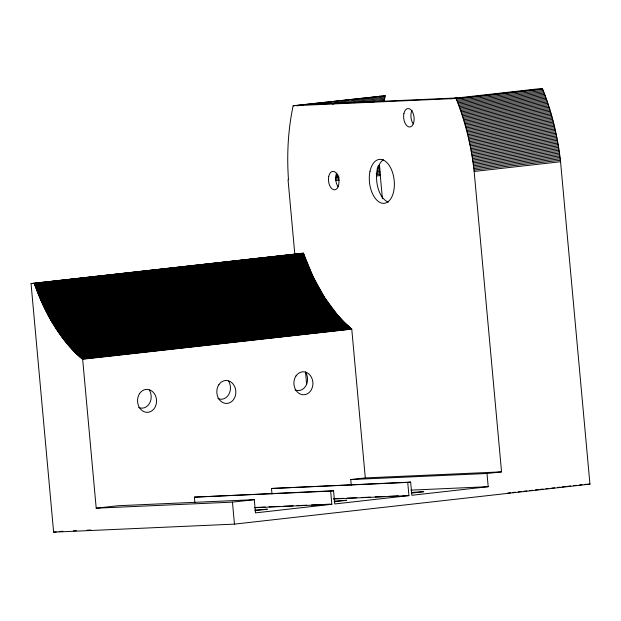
<?xml version="1.0" encoding="UTF-8"?>
<svg xmlns="http://www.w3.org/2000/svg" width="621" height="621" viewBox="0 0 621 621"><rect width="100%" height="100%" fill="white"/><g stroke="black" fill="none" stroke-linecap="round" stroke-linejoin="round"><path stroke-width="0.93" d="M383.918 101.774L385.253 95.75L293.143 105.795C287.981 130.037 286.747 155.017 288.478 179.71L288.043 179.725L294.796 254.051M379.439 96.558L379.54 96.076M293.143 105.795L385.253 95.75M296.877 105.842L298.802 105.624M301.682 105.298L303.599 105.089M307.442 104.654L309.359 104.437M323.758 102.822L325.676 102.605M329.518 102.17L331.435 101.953M335.278 101.526L337.195 101.308M341.038 100.874L342.955 100.656M345.835 100.338L347.76 100.121M351.595 99.686L353.52 99.469M357.354 99.042L359.28 98.824M367.919 97.854L369.837 97.637M373.679 97.202L375.596 96.985M316.337 104.662L384.973 96.946M332.266 104.041L334.176 103.823M337.987 103.396L384.702 98.141M353.931 102.776L384.438 99.344M369.875 102.17L384.174 100.555M298.856 105.469L450.404 98.731L536.8 89.013L542.529 88.842C551.922 112.137 557.767 136.799 560.553 161.739L589.95 484.132L234.459 524.124L53.623 532.158L31.05 283.595L303.421 253.174L313.007 276.531L324.581 297.537L337.498 315.041L344.422 322.485L351.765 329.122L365.303 477.922L501.551 471.867L474.157 171.458C471.331 146.238 465.393 121.297 455.814 97.776M542.529 88.842L456.125 98.56L450.404 98.731M456.319 99.018L542.715 89.3M456.815 100.268L543.212 90.55M457.304 101.526L543.709 91.807M457.793 102.791L544.198 93.072M458.275 104.056L544.679 94.338M458.756 105.337L545.153 95.618M459.222 106.618L545.626 96.899M459.687 107.899L546.084 98.18M460.145 109.195L546.542 99.476M460.596 110.491L547 100.773M461.046 111.796L547.443 102.077M461.488 113.1L547.885 103.381M461.923 114.411L548.32 104.693M462.35 115.731L548.747 106.012M462.769 117.059L549.166 107.34M463.188 118.386L549.585 108.667M463.592 119.721L549.996 110.002M463.996 121.056L550.4 111.338M464.399 122.399L550.796 112.68M464.787 123.742L551.184 114.023M465.176 125.093L551.572 115.374M465.548 126.451L551.953 116.732M465.921 127.81L552.317 118.091M466.286 129.176L552.682 119.457M466.643 130.542L553.047 120.823M467 131.916L553.396 122.197M467.341 133.29L553.746 123.571M467.683 134.672L554.087 124.953M468.017 136.053L554.413 126.335M468.343 137.435L554.739 127.716M468.661 138.825L555.065 129.106M468.979 140.222L555.376 130.503M469.282 141.611L555.686 131.893M469.585 143.016L555.981 133.298M469.88 144.414L556.276 134.695M470.167 145.819L556.563 136.1M470.446 147.224L556.843 137.505M470.718 148.636L557.115 138.918M470.982 150.049L557.379 140.33M471.246 151.462L557.642 141.743M471.494 152.882L557.891 143.164M471.743 154.303L558.139 144.584M377.684 166.203L379.594 165.986L379.516 164.627M471.983 155.724L558.38 146.005M377.77 167.561L379.672 167.352L379.594 165.986M472.216 157.144L558.613 147.425M376.9 169.036L379.757 168.71L379.672 167.352M472.441 158.572L558.838 148.854M336 175.006L337.909 174.796M376.994 170.395L379.858 170.076L379.757 168.71M472.659 159.993L559.055 150.274M336.101 176.372L338.965 176.054M377.094 171.761L379.951 171.435L379.858 170.076M472.868 161.421L559.265 151.703M335.255 177.839L339.066 177.412M376.248 173.228L380.06 172.801L379.951 171.435M473.07 162.857L559.474 153.139M335.371 179.205L339.182 178.778M376.365 174.594L380.176 174.167L380.06 172.801M473.272 164.286L559.668 154.567M335.495 180.587L339.307 180.16M376.481 175.976L380.3 175.549L380.176 174.167M473.458 165.722L559.863 155.995M473.644 167.15L560.041 157.431M473.823 168.586L560.22 158.867M473.994 170.022L560.39 160.303M474.157 171.458L560.553 161.739M31.05 283.595L303.421 253.174M34.334 283.448L303.483 253.345M34.388 283.618L34.551 284.069L303.638 253.795M34.551 284.069L34.706 284.519L303.801 254.245M34.706 284.519L34.869 284.961L303.956 254.695M34.869 284.961L35.024 285.412L304.119 255.138M35.024 285.412L35.187 285.854L304.282 255.588M35.187 285.854L35.35 286.304L304.445 256.031M35.35 286.304L35.513 286.747L304.608 256.473M35.513 286.747L35.676 287.189L304.771 256.915M35.676 287.189L35.839 287.632L304.934 257.366M35.839 287.632L36.002 288.074L305.097 257.808M36.002 288.074L36.165 288.517L305.26 258.251M36.165 288.517L36.336 288.959L305.423 258.685M36.336 288.959L36.499 289.402L305.594 259.128M36.499 289.402L36.67 289.836L305.757 259.57M36.67 289.836L36.833 290.279L305.928 260.005M36.833 290.279L37.004 290.721L306.099 260.447M37.004 290.721L37.175 291.156L306.269 260.882M37.175 291.156L37.345 291.591L306.44 261.325M37.345 291.591L37.516 292.025L306.611 261.759M37.516 292.025L37.687 292.468L306.782 262.194M37.687 292.468L37.858 292.902L306.953 262.629M37.858 292.902L38.028 293.329L307.123 263.063M38.028 293.329L38.207 293.764L307.294 263.498M38.207 293.764L38.378 294.199L307.473 263.925M38.378 294.199L38.556 294.633L307.643 264.36M38.556 294.633L38.727 295.06L307.822 264.794M38.727 295.06L38.906 295.495L308 265.221M38.906 295.495L39.084 295.922L308.171 265.648M39.084 295.922L39.255 296.349L308.35 266.075M39.255 296.349L39.433 296.776L308.528 266.51M39.433 296.776L39.612 297.203L308.707 266.937M39.612 297.203L39.798 297.63L308.885 267.364M39.798 297.63L39.977 298.057L309.072 267.783M39.977 298.057L40.155 298.484L309.25 268.21M40.155 298.484L40.334 298.903L309.429 268.637M40.334 298.903L40.52 299.33L309.615 269.056M40.52 299.33L40.707 299.749L309.794 269.483M40.707 299.749L40.885 300.176L309.98 269.902M40.885 300.176L41.071 300.595L310.166 270.321M41.071 300.595L41.258 301.014L310.353 270.74M41.258 301.014L41.444 301.433L310.531 271.16M41.444 301.433L41.63 301.853L310.717 271.579M41.63 301.853L41.817 302.272L310.904 271.998M41.817 302.272L42.003 302.683L311.098 272.417M42.003 302.683L42.189 303.102L311.284 272.829M42.189 303.102L42.375 303.514L311.47 273.248M42.375 303.514L42.57 303.933L311.664 273.659M42.57 303.933L42.756 304.344L311.851 274.071M42.756 304.344L42.95 304.756L312.045 274.482M42.95 304.756L43.136 305.167L312.231 274.893M43.136 305.167L43.33 305.579L312.425 275.305M43.33 305.579L43.524 305.99L312.619 275.716M43.524 305.99L43.718 306.394L312.813 276.128M43.718 306.394L43.912 306.805L313.007 276.531M43.912 306.805L44.107 307.209L313.201 276.943M44.107 307.209L44.301 307.62L313.395 277.346M44.301 307.62L44.495 308.024L313.589 277.75M44.495 308.024L44.696 308.427L313.784 278.161M44.696 308.427L44.891 308.831L313.985 278.565M44.891 308.831L45.085 309.235L314.179 278.969M45.085 309.235L45.286 309.638L314.381 279.365M45.286 309.638L45.48 310.042L314.575 279.768M45.48 310.042L45.682 310.438L314.777 280.172M45.682 310.438L45.884 310.842L314.979 280.568M45.884 310.842L46.086 311.237L315.181 280.964M46.086 311.237L46.288 311.633L315.383 281.36M46.288 311.633L46.49 312.029L315.584 281.763M46.49 312.029L46.691 312.425L315.786 282.159M46.691 312.425L46.893 312.821L315.988 282.547M46.893 312.821L47.095 313.217L316.19 282.943M47.095 313.217L47.305 313.605L316.392 283.339M47.305 313.605L47.507 314.001L316.601 283.727M47.507 314.001L47.708 314.389L316.803 284.123M47.708 314.389L47.918 314.777L317.013 284.511M47.918 314.777L48.127 315.173L317.215 284.899M48.127 315.173L48.329 315.561L317.424 285.287M48.329 315.561L48.539 315.942L317.634 285.676M48.539 315.942L48.748 316.33L317.843 286.064M48.748 316.33L48.958 316.718L318.053 286.444M48.958 316.718L49.168 317.098L318.262 286.832M49.168 317.098L49.377 317.486L318.472 287.212M49.377 317.486L49.587 317.867L318.682 287.593M49.587 317.867L49.796 318.247L318.891 287.973M49.796 318.247L50.014 318.627L319.101 288.354M50.014 318.627L50.223 319.008L319.318 288.734M50.223 319.008L50.441 319.388L319.528 289.114M50.441 319.388L50.65 319.761L319.745 289.495M50.65 319.761L50.868 320.141L319.955 289.867M50.868 320.141L51.077 320.514L320.172 290.248M51.077 320.514L51.295 320.886L320.389 290.62M51.295 320.886L51.512 321.267L320.607 290.993M51.512 321.267L51.729 321.639L320.824 291.365M51.729 321.639L51.947 322.004L321.041 291.738M51.947 322.004L52.164 322.377L321.259 292.103M52.164 322.377L52.381 322.749L321.476 292.475M52.381 322.749L52.599 323.114L321.694 292.848M52.599 323.114L52.816 323.479L321.911 293.213M52.816 323.479L53.041 323.851L322.128 293.578M53.041 323.851L322.353 293.943M53.259 324.216L322.571 294.307M53.476 324.581L322.796 294.672M53.701 324.938L323.013 295.037M53.926 325.303L323.238 295.394M54.143 325.668L323.463 295.751M54.369 326.025L323.688 296.116M54.594 326.382L323.906 296.473M54.819 326.739L324.131 296.83M55.044 327.096L324.356 297.187M55.269 327.453L324.581 297.537M55.494 327.81L324.814 297.894M55.719 328.167L325.039 298.243M55.944 328.517L325.264 298.6M56.169 328.866L325.489 298.949M56.402 329.223L325.722 299.299M56.627 329.572L325.947 299.648M56.86 329.914L326.18 299.997M57.085 330.263L326.413 300.339M57.318 330.613L326.638 300.688M57.543 330.954L326.871 301.03M57.776 331.303L327.104 301.371M58.009 331.645L327.337 301.713M58.242 331.987L327.57 302.054M58.475 332.328L327.803 302.396M58.708 332.67L328.035 302.738M58.941 333.003L328.268 303.071M59.174 333.345L328.501 303.405M59.406 333.679L328.734 303.747M59.639 334.013L328.975 304.08M59.88 334.346L329.208 304.406M60.113 334.68L329.44 304.74M60.353 335.014L329.681 305.074M60.586 335.34L329.914 305.4M60.827 335.674L330.155 305.734M61.06 336L330.395 306.06M61.3 336.326L330.628 306.386M61.541 336.652L330.869 306.712M61.774 336.978L331.109 307.03M62.015 337.304L331.35 307.356M62.255 337.63L331.591 307.674M62.496 337.948L331.831 308M62.737 338.266L332.072 308.319M62.977 338.585L332.313 308.637M63.226 338.903L332.561 308.955M63.466 339.221L332.802 309.266M63.707 339.54L333.042 309.584M63.947 339.85L333.291 309.895M64.196 340.168L333.531 310.205M64.437 340.479L333.78 310.523M64.685 340.789L334.02 310.826M64.926 341.1L334.269 311.137M65.174 341.41L334.509 311.447M65.422 341.713L334.758 311.75M65.663 342.024L335.006 312.06M65.911 342.326L335.255 312.363M66.16 342.629L335.503 312.666M66.408 342.932L335.751 312.968M66.657 343.234L336 313.263M66.905 343.537L336.248 313.566M67.153 343.832L336.497 313.861M67.402 344.135L336.745 314.156M67.65 344.43L336.993 314.451M67.899 344.725L337.25 314.746M68.155 345.02L337.498 315.041M68.403 345.315L337.746 315.336M68.652 345.602L338.003 315.623M68.908 345.897L338.251 315.91M69.156 346.184L338.507 316.205M69.412 346.471L338.755 316.493M69.661 346.759L339.012 316.772M69.917 347.046L339.268 317.059M70.173 347.333L339.516 317.339M70.429 347.613L339.772 317.626M70.678 347.892L340.029 317.905M70.934 348.179L340.285 318.185M71.19 348.459L340.541 318.464M71.446 348.73L340.797 318.736M71.702 349.01L341.053 319.015M71.958 349.289L341.309 319.287M72.215 349.561L341.566 319.559M72.471 349.833L341.822 319.831M72.727 350.104L342.078 320.102M72.991 350.376L342.342 320.374M73.247 350.648L342.598 320.646M73.503 350.912L342.854 320.91M73.767 351.183L343.118 321.173M74.023 351.447L343.374 321.437M74.279 351.711L343.638 321.701M74.543 351.975L343.894 321.965M74.799 352.231L344.158 322.221M75.063 352.495L344.422 322.485M75.327 352.751L344.678 322.741M75.583 353.015L344.942 322.998M75.847 353.271L345.206 323.254M76.111 353.52L345.47 323.51M76.375 353.776L345.726 323.758M76.639 354.032L345.99 324.007M76.895 354.28L346.254 324.263M77.159 354.529L346.518 324.511M77.423 354.777L346.782 324.76M77.687 355.026L347.046 325M77.951 355.274L347.31 325.249M78.223 355.515L347.581 325.489M78.487 355.763L347.845 325.73M78.751 356.004L348.109 325.971M79.014 356.244L348.373 326.211M79.278 356.485L348.637 326.452M79.55 356.718L348.909 326.685M79.814 356.959L349.173 326.925M80.078 357.191L349.444 327.158M80.35 357.424L349.708 327.391M80.614 357.657L349.98 327.624M80.885 357.89L350.244 327.849M81.149 358.123L350.516 328.082M81.421 358.348L350.78 328.307M81.693 358.581L351.051 328.532M81.956 358.806L351.323 328.757M82.228 359.031L351.587 328.983M82.5 359.256L351.765 329.122M82.671 359.396L96.208 508.188L118.029 505.735L254.276 499.68L255.479 512.876L331.839 504.283L330.636 491.095L194.396 497.142L194.909 502.8M194.396 497.142L333.547 490.761L334.75 503.957L408.928 495.612L407.733 482.416L271.486 488.471L271.998 494.13M271.486 488.471L410.644 482.09L411.839 495.286L488.207 486.693L487.004 473.505L350.756 479.552L351.269 485.211M350.756 479.552L365.303 477.922M96.208 508.188L232.456 502.133L254.276 499.68M330.636 491.095L333.547 490.761M407.733 482.416L410.644 482.09M487.004 473.505L501.551 471.867M53.623 532.158L56.356 531.855M59.08 531.545L62.837 531.258M507.776 493.043L510.633 492.717M512.542 492.507L515.407 492.181M518.263 491.863L521.12 491.537M523.984 491.219L526.841 490.9M529.705 490.574L532.562 490.256M535.426 489.93L538.283 489.612M540.192 489.395L543.049 489.076M545.906 488.75L548.77 488.432M551.627 488.106L554.491 487.788M557.347 487.462L560.212 487.143M562.114 486.926L565.933 486.499M567.835 486.282L570.699 485.964M573.556 485.645L576.412 485.319M579.277 485.001L582.133 484.675M411.343 492.437L423.778 491.692L411.513 493.113M334.548 501.077L346.704 500.278L334.129 501.807M255.122 510.012L267.41 509.197L255.006 510.71M306.13 104.646L457.677 97.916M410.9 490.132L488.207 486.693M584.998 484.357L589.95 484.132M333.57 498.764L343.234 498.337M347.1 498.158L356.764 497.732M361.593 497.514L370.287 497.134M375.123 496.916L384.787 496.49M388.653 496.319L398.309 495.884M403.145 495.674L407.011 495.504M333.562 498.958L408.928 495.612M255.51 507.481L265.175 507.047M269.04 506.876L279.667 506.402M283.533 506.231L293.197 505.805M297.063 505.634L306.727 505.199M311.556 504.989L321.22 504.555M325.086 504.384L329.914 504.174M254.54 507.722L331.839 504.283M73.472 530.784L76.367 530.652M87.002 530.187L90.868 530.008M380.3 175.549L382.404 198.712M305.501 371.816L306.642 384.36M232.456 502.133L234.459 524.124M338.166 186.836A9.276 5.201 83.6 0 1 336.908 173.003M305.726 372.468A11.489 9.509 87.5 0 1 305.734 386.045A11.489 9.509 87.5 0 1 295.006 389.918M388.381 202.104A22.092 12.381 83.6 0 1 376.823 182.031A22.092 12.381 83.6 0 1 383.475 159.713M228.637 381.139A11.489 9.509 87.5 0 1 228.644 394.715A11.489 9.509 87.5 0 1 217.917 398.589M149.358 390.058A11.489 9.509 87.5 0 1 149.366 403.634A11.489 9.509 87.5 0 1 138.638 407.508M413.291 123.959A9.276 5.201 83.6 0 1 412.049 110.228M328.742 176.38A9.276 5.201 83.6 0 0 334.688 189.809A9.276 5.201 83.6 0 0 337.708 175.557A9.276 5.201 83.6 0 0 328.742 176.38M403.898 113.62A9.276 5.201 83.6 0 0 409.899 126.987A9.276 5.201 83.6 0 0 412.849 112.68A9.276 5.201 83.6 0 0 403.898 113.62M295.992 375.946A11.489 9.509 87.5 0 0 301.969 394.599A11.489 9.509 87.5 0 0 312.278 379.291A11.489 9.509 87.5 0 0 295.992 375.946M370 171.334A22.092 12.381 83.6 0 0 384.166 203.308A22.092 12.381 83.6 0 0 391.354 169.378A22.092 12.381 83.6 0 0 370 171.334M218.903 384.624A11.489 9.509 87.5 0 0 224.88 403.277A11.489 9.509 87.5 0 0 235.188 387.97A11.489 9.509 87.5 0 0 218.903 384.624M139.624 393.535A11.489 9.509 87.5 0 0 145.609 412.189A11.489 9.509 87.5 0 0 155.91 396.881A11.489 9.509 87.5 0 0 139.624 393.535"/></g></svg>
